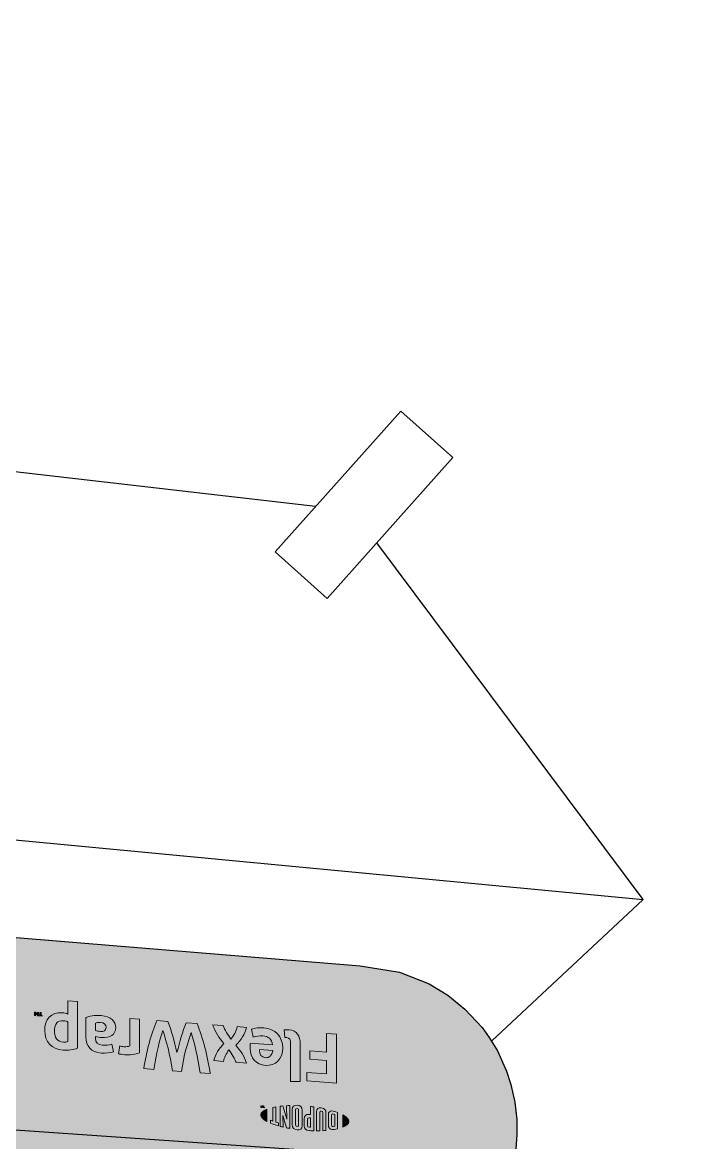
# Model space of a CAD drawing. Extents: x -1392 to 5791, y -3809 to 1722.
# Drawn here: x -427.2 to -395.4, y -1529.2 to -1475.2 of the extents above; entities that cross this region are included whole.
import ezdxf

# ---------------------------------------------------------------- set-up
doc = ezdxf.new("R2010")
doc.units = 0
doc.header["$MEASUREMENT"] = 0
for name, color, linetype, lineweight in [('.ATI-HATCH', 7, 'Continuous', 0), ('G-ANNO-TTLB', 7, 'Continuous', 0), ('TYVEK', 7, 'Continuous', 0)]:
    doc.layers.add(name, color=color, linetype=linetype, lineweight=lineweight)

# ---------------------------------------------------------------- blocks, each defined once
blk = doc.blocks.new('Block_515')
at = {"layer": 'TYVEK', "true_color": 0x003b71, "transparency": 33554687}
h = blk.add_hatch(color=156, dxfattribs=at)
h.dxf.hatch_style = 2
edge = h.paths.add_edge_path()
edge.add_spline(control_points=[(-425.215, -1523.354), (-425.512, -1523.332), (-425.65, -1523.503), (-425.65, -1523.851), (-425.65, -1524.154), (-425.522, -1524.366), (-425.215, -1524.39), (-425.13, -1524.396), (-425.07, -1524.384), (-424.999, -1524.362), (-424.999, -1524.362), (-424.999, -1523.418), (-424.999, -1523.418), (-425.063, -1523.386), (-425.117, -1523.362), (-425.215, -1523.354)], knot_values=[0, 0, 0, 0, 1, 1, 1, 2, 2, 2, 3, 3, 3, 4, 4, 4, 5, 5, 5, 5], degree=3, periodic=0)
edge = h.paths.add_edge_path()
edge.add_spline(control_points=[(-425.282, -1522.971), (-425.164, -1522.98), (-425.083, -1523), (-424.999, -1523.037), (-424.999, -1523.037), (-424.999, -1522.396), (-424.999, -1522.396), (-424.999, -1522.396), (-424.537, -1522.431), (-424.537, -1522.431), (-424.537, -1522.431), (-424.537, -1524.68), (-424.537, -1524.68), (-424.729, -1524.753), (-424.999, -1524.79), (-425.238, -1524.772), (-425.791, -1524.731), (-426.122, -1524.368), (-426.122, -1523.829), (-426.122, -1523.276), (-425.808, -1522.932), (-425.282, -1522.971)], knot_values=[0, 0, 0, 0, 1, 1, 1, 2, 2, 2, 3, 3, 3, 4, 4, 4, 5, 5, 5, 6, 6, 6, 7, 7, 7, 7], degree=3, periodic=0)
h = blk.add_hatch(color=156, dxfattribs=at)
h.dxf.hatch_style = 2
edge = h.paths.add_edge_path()
edge.add_spline(control_points=[(-426.454, -1523.121), (-426.471, -1523.079), (-426.487, -1523.048), (-426.508, -1523.016), (-426.528, -1523.045), (-426.542, -1523.074), (-426.558, -1523.114), (-426.558, -1523.114), (-426.607, -1523.11), (-426.607, -1523.11), (-426.607, -1523.11), (-426.607, -1522.936), (-426.607, -1522.936), (-426.607, -1522.936), (-426.565, -1522.939), (-426.565, -1522.939), (-426.565, -1522.939), (-426.565, -1523.019), (-426.565, -1523.019), (-426.565, -1523.019), (-426.567, -1523.046), (-426.567, -1523.046), (-426.553, -1523.021), (-426.537, -1522.995), (-426.523, -1522.974), (-426.523, -1522.974), (-426.491, -1522.976), (-426.491, -1522.976), (-426.476, -1523), (-426.46, -1523.029), (-426.446, -1523.057), (-426.446, -1523.057), (-426.448, -1523.028), (-426.448, -1523.028), (-426.448, -1523.028), (-426.448, -1522.948), (-426.448, -1522.948), (-426.448, -1522.948), (-426.406, -1522.951), (-426.406, -1522.951), (-426.406, -1522.951), (-426.406, -1523.125), (-426.406, -1523.125), (-426.406, -1523.125), (-426.454, -1523.121), (-426.454, -1523.121)], knot_values=[0, 0, 0, 0, 1, 1, 1, 2, 2, 2, 3, 3, 3, 4, 4, 4, 5, 5, 5, 6, 6, 6, 7, 7, 7, 8, 8, 8, 9, 9, 9, 10, 10, 10, 11, 11, 11, 12, 12, 12, 13, 13, 13, 14, 14, 14, 15, 15, 15, 15], degree=3, periodic=0)
edge = h.paths.add_edge_path()
edge.add_spline(control_points=[(-426.292, -1523.095), (-426.292, -1523.095), (-426.245, -1523.099), (-426.245, -1523.099), (-426.245, -1523.099), (-426.245, -1523.137), (-426.245, -1523.137), (-426.245, -1523.137), (-426.386, -1523.127), (-426.386, -1523.127), (-426.386, -1523.127), (-426.386, -1523.088), (-426.386, -1523.088), (-426.386, -1523.088), (-426.339, -1523.091), (-426.339, -1523.091), (-426.339, -1523.091), (-426.339, -1522.956), (-426.339, -1522.956), (-426.339, -1522.956), (-426.292, -1522.959), (-426.292, -1522.959), (-426.292, -1522.959), (-426.292, -1523.095), (-426.292, -1523.095)], knot_values=[0, 0, 0, 0, 1, 1, 1, 2, 2, 2, 3, 3, 3, 4, 4, 4, 5, 5, 5, 6, 6, 6, 7, 7, 7, 8, 8, 8, 8], degree=3, periodic=0)
h = blk.add_hatch(color=156, dxfattribs=at)
h.dxf.hatch_style = 2
edge = h.paths.add_edge_path()
edge.add_spline(control_points=[(-423.68, -1523.467), (-423.68, -1523.467), (-423.68, -1523.827), (-423.68, -1523.827), (-423.603, -1523.85), (-423.522, -1523.866), (-423.441, -1523.872), (-423.286, -1523.884), (-423.164, -1523.833), (-423.164, -1523.674), (-423.164, -1523.532), (-423.265, -1523.451), (-423.444, -1523.437), (-423.545, -1523.429), (-423.63, -1523.443), (-423.68, -1523.467)], knot_values=[0, 0, 0, 0, 1, 1, 1, 2, 2, 2, 3, 3, 3, 4, 4, 4, 5, 5, 5, 5], degree=3, periodic=0)
edge = h.paths.add_edge_path()
edge.add_spline(control_points=[(-423.397, -1523.107), (-422.935, -1523.142), (-422.702, -1523.385), (-422.702, -1523.689), (-422.702, -1524.023), (-422.975, -1524.198), (-423.38, -1524.17), (-423.474, -1524.163), (-423.596, -1524.141), (-423.68, -1524.121), (-423.68, -1524.121), (-423.68, -1524.202), (-423.68, -1524.202), (-423.68, -1524.407), (-423.562, -1524.514), (-423.336, -1524.531), (-423.188, -1524.542), (-423.029, -1524.531), (-422.891, -1524.484), (-422.891, -1524.484), (-422.807, -1524.854), (-422.807, -1524.854), (-422.952, -1524.904), (-423.184, -1524.927), (-423.39, -1524.912), (-423.886, -1524.874), (-424.132, -1524.593), (-424.132, -1524.137), (-424.132, -1524.137), (-424.132, -1523.2), (-424.132, -1523.2), (-423.994, -1523.139), (-423.734, -1523.081), (-423.397, -1523.107)], knot_values=[0, 0, 0, 0, 1, 1, 1, 2, 2, 2, 3, 3, 3, 4, 4, 4, 5, 5, 5, 6, 6, 6, 7, 7, 7, 8, 8, 8, 9, 9, 9, 10, 10, 10, 11, 11, 11, 11], degree=3, periodic=0)
h = blk.add_hatch(color=156, dxfattribs=at)
h.dxf.hatch_style = 2
edge = h.paths.add_edge_path()
edge.add_spline(control_points=[(-422.267, -1524.996), (-422.388, -1524.987), (-422.503, -1524.965), (-422.571, -1524.943), (-422.571, -1524.943), (-422.503, -1524.567), (-422.503, -1524.567), (-422.446, -1524.592), (-422.375, -1524.604), (-422.304, -1524.609), (-422.179, -1524.618), (-422.095, -1524.601), (-422.024, -1524.573), (-422.024, -1524.573), (-422.024, -1523.251), (-422.024, -1523.251), (-422.024, -1523.251), (-421.559, -1523.286), (-421.559, -1523.286), (-421.559, -1523.286), (-421.559, -1524.901), (-421.559, -1524.901), (-421.741, -1524.979), (-422.024, -1525.015), (-422.267, -1524.996)], knot_values=[0, 0, 0, 0, 1, 1, 1, 2, 2, 2, 3, 3, 3, 4, 4, 4, 5, 5, 5, 6, 6, 6, 7, 7, 7, 8, 8, 8, 8], degree=3, periodic=0)
h = blk.add_hatch(color=156, dxfattribs=at)
h.dxf.hatch_style = 2
edge = h.paths.add_edge_path()
edge.add_spline(control_points=[(-420.861, -1525.699), (-420.861, -1525.699), (-421.353, -1525.662), (-421.353, -1525.662), (-421.225, -1524.886), (-421.002, -1523.975), (-420.716, -1523.349), (-420.716, -1523.349), (-420.186, -1523.389), (-420.186, -1523.389), (-420.021, -1523.823), (-419.872, -1524.33), (-419.748, -1524.893), (-419.619, -1524.35), (-419.474, -1523.865), (-419.306, -1523.456), (-419.306, -1523.456), (-418.776, -1523.496), (-418.776, -1523.496), (-418.506, -1524.164), (-418.267, -1525.109), (-418.142, -1525.904), (-418.142, -1525.904), (-418.631, -1525.868), (-418.631, -1525.868), (-418.736, -1525.148), (-418.925, -1524.334), (-419.063, -1523.929), (-419.208, -1524.313), (-419.434, -1525.072), (-419.532, -1525.8), (-419.532, -1525.8), (-419.963, -1525.767), (-419.963, -1525.767), (-420.065, -1525.024), (-420.284, -1524.232), (-420.432, -1523.826), (-420.567, -1524.211), (-420.759, -1524.995), (-420.861, -1525.699)], knot_values=[0, 0, 0, 0, 1, 1, 1, 2, 2, 2, 3, 3, 3, 4, 4, 4, 5, 5, 5, 6, 6, 6, 7, 7, 7, 8, 8, 8, 9, 9, 9, 10, 10, 10, 11, 11, 11, 12, 12, 12, 13, 13, 13, 13], degree=3, periodic=0)
h = blk.add_hatch(color=156, dxfattribs=at)
h.dxf.hatch_style = 2
edge = h.paths.add_edge_path()
edge.add_spline(control_points=[(-416.911, -1524.54), (-416.685, -1524.807), (-416.506, -1525.053), (-416.402, -1525.398), (-416.402, -1525.398), (-416.904, -1525.36), (-416.904, -1525.36), (-416.948, -1525.205), (-417.097, -1524.965), (-417.245, -1524.761), (-417.37, -1524.937), (-417.478, -1525.128), (-417.501, -1525.315), (-417.501, -1525.315), (-417.974, -1525.28), (-417.974, -1525.28), (-417.886, -1524.936), (-417.737, -1524.701), (-417.485, -1524.46), (-417.727, -1524.168), (-417.893, -1523.92), (-418.031, -1523.552), (-418.031, -1523.552), (-417.528, -1523.59), (-417.528, -1523.59), (-417.458, -1523.784), (-417.289, -1524.05), (-417.147, -1524.246), (-417.019, -1524.07), (-416.898, -1523.877), (-416.85, -1523.641), (-416.85, -1523.641), (-416.399, -1523.675), (-416.399, -1523.675), (-416.483, -1524.02), (-416.641, -1524.277), (-416.911, -1524.54)], knot_values=[0, 0, 0, 0, 1, 1, 1, 2, 2, 2, 3, 3, 3, 4, 4, 4, 5, 5, 5, 6, 6, 6, 7, 7, 7, 8, 8, 8, 9, 9, 9, 10, 10, 10, 11, 11, 11, 12, 12, 12, 12], degree=3, periodic=0)
h = blk.add_hatch(color=156, dxfattribs=at)
h.dxf.hatch_style = 2
edge = h.paths.add_edge_path()
edge.add_spline(control_points=[(-415.137, -1524.796), (-415.137, -1524.796), (-415.778, -1524.747), (-415.778, -1524.747), (-415.778, -1524.747), (-415.778, -1524.788), (-415.778, -1524.788), (-415.778, -1524.977), (-415.677, -1525.122), (-415.491, -1525.136), (-415.296, -1525.151), (-415.168, -1525.023), (-415.137, -1524.796)], knot_values=[0, 0, 0, 0, 1, 1, 1, 2, 2, 2, 3, 3, 3, 4, 4, 4, 4], degree=3, periodic=0)
edge = h.paths.add_edge_path()
edge.add_spline(control_points=[(-416.159, -1523.767), (-416.011, -1523.711), (-415.791, -1523.68), (-415.569, -1523.697), (-415.026, -1523.738), (-414.655, -1524.11), (-414.655, -1524.67), (-414.655, -1525.206), (-414.996, -1525.545), (-415.491, -1525.507), (-415.933, -1525.474), (-416.223, -1525.139), (-416.223, -1524.687), (-416.223, -1524.585), (-416.216, -1524.498), (-416.21, -1524.431), (-416.21, -1524.431), (-415.144, -1524.512), (-415.144, -1524.512), (-415.188, -1524.239), (-415.346, -1524.105), (-415.616, -1524.085), (-415.781, -1524.072), (-415.94, -1524.098), (-416.085, -1524.147), (-416.085, -1524.147), (-416.159, -1523.767), (-416.159, -1523.767)], knot_values=[0, 0, 0, 0, 1, 1, 1, 2, 2, 2, 3, 3, 3, 4, 4, 4, 5, 5, 5, 6, 6, 6, 7, 7, 7, 8, 8, 8, 9, 9, 9, 9], degree=3, periodic=0)
h = blk.add_hatch(color=156, dxfattribs=at)
h.dxf.hatch_style = 2
edge = h.paths.add_edge_path()
edge.add_spline(control_points=[(-414.274, -1524.459), (-414.274, -1524.277), (-414.321, -1524.176), (-414.456, -1524.166), (-414.49, -1524.163), (-414.523, -1524.164), (-414.554, -1524.168), (-414.554, -1524.168), (-414.587, -1523.798), (-414.587, -1523.798), (-414.523, -1523.79), (-414.419, -1523.784), (-414.351, -1523.789), (-413.964, -1523.818), (-413.808, -1524.083), (-413.808, -1524.488), (-413.808, -1524.488), (-413.808, -1526.289), (-413.808, -1526.289), (-413.808, -1526.289), (-414.274, -1526.281), (-414.274, -1526.281), (-414.274, -1526.281), (-414.274, -1524.459), (-414.274, -1524.459)], knot_values=[0, 0, 0, 0, 1, 1, 1, 2, 2, 2, 3, 3, 3, 4, 4, 4, 5, 5, 5, 6, 6, 6, 7, 7, 7, 8, 8, 8, 8], degree=3, periodic=0)
h = blk.add_hatch(color=156, dxfattribs=at)
h.dxf.hatch_style = 2
edge = h.paths.add_edge_path()
edge.add_spline(control_points=[(-412.055, -1524.003), (-412.055, -1524.003), (-412.055, -1526.364), (-412.055, -1526.364), (-412.055, -1526.364), (-413.491, -1526.255), (-413.491, -1526.255), (-413.491, -1526.255), (-413.491, -1525.844), (-413.491, -1525.844), (-413.491, -1525.844), (-412.537, -1525.916), (-412.537, -1525.916), (-412.537, -1525.916), (-412.537, -1525.275), (-412.537, -1525.275), (-412.537, -1525.275), (-413.34, -1525.214), (-413.34, -1525.214), (-413.34, -1525.214), (-413.34, -1524.803), (-413.34, -1524.803), (-413.34, -1524.803), (-412.537, -1524.863), (-412.537, -1524.863), (-412.537, -1524.863), (-412.537, -1523.966), (-412.537, -1523.966), (-412.537, -1523.966), (-412.055, -1524.003), (-412.055, -1524.003)], knot_values=[0, 0, 0, 0, 1, 1, 1, 2, 2, 2, 3, 3, 3, 4, 4, 4, 5, 5, 5, 6, 6, 6, 7, 7, 7, 8, 8, 8, 9, 9, 9, 10, 10, 10, 10], degree=3, periodic=0)
at = {"layer": 'TYVEK'}
for points, knots in [([(-425.282, -1522.971), (-425.164, -1522.98), (-425.083, -1523), (-424.999, -1523.037), (-424.999, -1523.037), (-424.999, -1522.396), (-424.999, -1522.396), (-424.999, -1522.396), (-424.537, -1522.431), (-424.537, -1522.431), (-424.537, -1522.431), (-424.537, -1524.68), (-424.537, -1524.68), (-424.729, -1524.753), (-424.999, -1524.79), (-425.238, -1524.772), (-425.791, -1524.731), (-426.122, -1524.368), (-426.122, -1523.829), (-426.122, -1523.276), (-425.808, -1522.932), (-425.282, -1522.971)], [0, 0, 0, 0, 1, 1, 1, 2, 2, 2, 3, 3, 3, 4, 4, 4, 5, 5, 5, 6, 6, 6, 7, 7, 7, 7]), ([(-426.454, -1523.121), (-426.471, -1523.079), (-426.487, -1523.048), (-426.508, -1523.016), (-426.528, -1523.045), (-426.542, -1523.074), (-426.558, -1523.114), (-426.558, -1523.114), (-426.607, -1523.11), (-426.607, -1523.11), (-426.607, -1523.11), (-426.607, -1522.936), (-426.607, -1522.936), (-426.607, -1522.936), (-426.565, -1522.939), (-426.565, -1522.939), (-426.565, -1522.939), (-426.565, -1523.019), (-426.565, -1523.019), (-426.565, -1523.019), (-426.567, -1523.046), (-426.567, -1523.046), (-426.553, -1523.021), (-426.537, -1522.995), (-426.523, -1522.974), (-426.523, -1522.974), (-426.491, -1522.976), (-426.491, -1522.976), (-426.476, -1523), (-426.46, -1523.029), (-426.446, -1523.057), (-426.446, -1523.057), (-426.448, -1523.028), (-426.448, -1523.028), (-426.448, -1523.028), (-426.448, -1522.948), (-426.448, -1522.948), (-426.448, -1522.948), (-426.406, -1522.951), (-426.406, -1522.951), (-426.406, -1522.951), (-426.406, -1523.125), (-426.406, -1523.125), (-426.406, -1523.125), (-426.454, -1523.121), (-426.454, -1523.121)], [0, 0, 0, 0, 1, 1, 1, 2, 2, 2, 3, 3, 3, 4, 4, 4, 5, 5, 5, 6, 6, 6, 7, 7, 7, 8, 8, 8, 9, 9, 9, 10, 10, 10, 11, 11, 11, 12, 12, 12, 13, 13, 13, 14, 14, 14, 15, 15, 15, 15]), ([(-426.292, -1523.095), (-426.292, -1523.095), (-426.245, -1523.099), (-426.245, -1523.099), (-426.245, -1523.099), (-426.245, -1523.137), (-426.245, -1523.137), (-426.245, -1523.137), (-426.386, -1523.127), (-426.386, -1523.127), (-426.386, -1523.127), (-426.386, -1523.088), (-426.386, -1523.088), (-426.386, -1523.088), (-426.339, -1523.091), (-426.339, -1523.091), (-426.339, -1523.091), (-426.339, -1522.956), (-426.339, -1522.956), (-426.339, -1522.956), (-426.292, -1522.959), (-426.292, -1522.959), (-426.292, -1522.959), (-426.292, -1523.095), (-426.292, -1523.095)], [0, 0, 0, 0, 1, 1, 1, 2, 2, 2, 3, 3, 3, 4, 4, 4, 5, 5, 5, 6, 6, 6, 7, 7, 7, 8, 8, 8, 8]), ([(-423.397, -1523.107), (-422.935, -1523.142), (-422.702, -1523.385), (-422.702, -1523.689), (-422.702, -1524.023), (-422.975, -1524.198), (-423.38, -1524.17), (-423.474, -1524.163), (-423.596, -1524.141), (-423.68, -1524.121), (-423.68, -1524.121), (-423.68, -1524.202), (-423.68, -1524.202), (-423.68, -1524.407), (-423.562, -1524.514), (-423.336, -1524.531), (-423.188, -1524.542), (-423.029, -1524.531), (-422.891, -1524.484), (-422.891, -1524.484), (-422.807, -1524.854), (-422.807, -1524.854), (-422.952, -1524.904), (-423.184, -1524.927), (-423.39, -1524.912), (-423.886, -1524.874), (-424.132, -1524.593), (-424.132, -1524.137), (-424.132, -1524.137), (-424.132, -1523.2), (-424.132, -1523.2), (-423.994, -1523.139), (-423.734, -1523.081), (-423.397, -1523.107)], [0, 0, 0, 0, 1, 1, 1, 2, 2, 2, 3, 3, 3, 4, 4, 4, 5, 5, 5, 6, 6, 6, 7, 7, 7, 8, 8, 8, 9, 9, 9, 10, 10, 10, 11, 11, 11, 11]), ([(-425.215, -1523.354), (-425.512, -1523.332), (-425.65, -1523.503), (-425.65, -1523.851), (-425.65, -1524.154), (-425.522, -1524.366), (-425.215, -1524.39), (-425.13, -1524.396), (-425.07, -1524.384), (-424.999, -1524.362), (-424.999, -1524.362), (-424.999, -1523.418), (-424.999, -1523.418), (-425.063, -1523.386), (-425.117, -1523.362), (-425.215, -1523.354)], [0, 0, 0, 0, 1, 1, 1, 2, 2, 2, 3, 3, 3, 4, 4, 4, 5, 5, 5, 5]), ([(-423.68, -1523.467), (-423.68, -1523.467), (-423.68, -1523.827), (-423.68, -1523.827), (-423.603, -1523.85), (-423.522, -1523.866), (-423.441, -1523.872), (-423.286, -1523.884), (-423.164, -1523.833), (-423.164, -1523.674), (-423.164, -1523.532), (-423.265, -1523.451), (-423.444, -1523.437), (-423.545, -1523.429), (-423.63, -1523.443), (-423.68, -1523.467)], [0, 0, 0, 0, 1, 1, 1, 2, 2, 2, 3, 3, 3, 4, 4, 4, 5, 5, 5, 5]), ([(-422.267, -1524.996), (-422.388, -1524.987), (-422.503, -1524.965), (-422.571, -1524.943), (-422.571, -1524.943), (-422.503, -1524.567), (-422.503, -1524.567), (-422.446, -1524.592), (-422.375, -1524.604), (-422.304, -1524.609), (-422.179, -1524.618), (-422.095, -1524.601), (-422.024, -1524.573), (-422.024, -1524.573), (-422.024, -1523.251), (-422.024, -1523.251), (-422.024, -1523.251), (-421.559, -1523.286), (-421.559, -1523.286), (-421.559, -1523.286), (-421.559, -1524.901), (-421.559, -1524.901), (-421.741, -1524.979), (-422.024, -1525.015), (-422.267, -1524.996)], [0, 0, 0, 0, 1, 1, 1, 2, 2, 2, 3, 3, 3, 4, 4, 4, 5, 5, 5, 6, 6, 6, 7, 7, 7, 8, 8, 8, 8]), ([(-420.861, -1525.699), (-420.861, -1525.699), (-421.353, -1525.662), (-421.353, -1525.662), (-421.225, -1524.886), (-421.002, -1523.975), (-420.716, -1523.349), (-420.716, -1523.349), (-420.186, -1523.389), (-420.186, -1523.389), (-420.021, -1523.823), (-419.872, -1524.33), (-419.748, -1524.893), (-419.619, -1524.35), (-419.474, -1523.865), (-419.306, -1523.456), (-419.306, -1523.456), (-418.776, -1523.496), (-418.776, -1523.496), (-418.506, -1524.164), (-418.267, -1525.109), (-418.142, -1525.904), (-418.142, -1525.904), (-418.631, -1525.868), (-418.631, -1525.868), (-418.736, -1525.148), (-418.925, -1524.334), (-419.063, -1523.929), (-419.208, -1524.313), (-419.434, -1525.072), (-419.532, -1525.8), (-419.532, -1525.8), (-419.963, -1525.767), (-419.963, -1525.767), (-420.065, -1525.024), (-420.284, -1524.232), (-420.432, -1523.826), (-420.567, -1524.211), (-420.759, -1524.995), (-420.861, -1525.699)], [0, 0, 0, 0, 1, 1, 1, 2, 2, 2, 3, 3, 3, 4, 4, 4, 5, 5, 5, 6, 6, 6, 7, 7, 7, 8, 8, 8, 9, 9, 9, 10, 10, 10, 11, 11, 11, 12, 12, 12, 13, 13, 13, 13]), ([(-416.911, -1524.54), (-416.685, -1524.807), (-416.506, -1525.053), (-416.402, -1525.398), (-416.402, -1525.398), (-416.904, -1525.36), (-416.904, -1525.36), (-416.948, -1525.205), (-417.097, -1524.965), (-417.245, -1524.761), (-417.37, -1524.937), (-417.478, -1525.128), (-417.501, -1525.315), (-417.501, -1525.315), (-417.974, -1525.28), (-417.974, -1525.28), (-417.886, -1524.936), (-417.737, -1524.701), (-417.485, -1524.46), (-417.727, -1524.168), (-417.893, -1523.92), (-418.031, -1523.552), (-418.031, -1523.552), (-417.528, -1523.59), (-417.528, -1523.59), (-417.458, -1523.784), (-417.289, -1524.05), (-417.147, -1524.246), (-417.019, -1524.07), (-416.898, -1523.877), (-416.85, -1523.641), (-416.85, -1523.641), (-416.399, -1523.675), (-416.399, -1523.675), (-416.483, -1524.02), (-416.641, -1524.277), (-416.911, -1524.54)], [0, 0, 0, 0, 1, 1, 1, 2, 2, 2, 3, 3, 3, 4, 4, 4, 5, 5, 5, 6, 6, 6, 7, 7, 7, 8, 8, 8, 9, 9, 9, 10, 10, 10, 11, 11, 11, 12, 12, 12, 12]), ([(-416.159, -1523.767), (-416.011, -1523.711), (-415.791, -1523.68), (-415.569, -1523.697), (-415.026, -1523.738), (-414.655, -1524.11), (-414.655, -1524.67), (-414.655, -1525.206), (-414.996, -1525.545), (-415.491, -1525.507), (-415.933, -1525.474), (-416.223, -1525.139), (-416.223, -1524.687), (-416.223, -1524.585), (-416.216, -1524.498), (-416.21, -1524.431), (-416.21, -1524.431), (-415.144, -1524.512), (-415.144, -1524.512), (-415.188, -1524.239), (-415.346, -1524.105), (-415.616, -1524.085), (-415.781, -1524.072), (-415.94, -1524.098), (-416.085, -1524.147), (-416.085, -1524.147), (-416.159, -1523.767), (-416.159, -1523.767)], [0, 0, 0, 0, 1, 1, 1, 2, 2, 2, 3, 3, 3, 4, 4, 4, 5, 5, 5, 6, 6, 6, 7, 7, 7, 8, 8, 8, 9, 9, 9, 9]), ([(-414.274, -1524.459), (-414.274, -1524.277), (-414.321, -1524.176), (-414.456, -1524.166), (-414.49, -1524.163), (-414.523, -1524.164), (-414.554, -1524.168), (-414.554, -1524.168), (-414.587, -1523.798), (-414.587, -1523.798), (-414.523, -1523.79), (-414.419, -1523.784), (-414.351, -1523.789), (-413.964, -1523.818), (-413.808, -1524.083), (-413.808, -1524.488), (-413.808, -1524.488), (-413.808, -1526.289), (-413.808, -1526.289), (-413.808, -1526.289), (-414.274, -1526.281), (-414.274, -1526.281), (-414.274, -1526.281), (-414.274, -1524.459), (-414.274, -1524.459)], [0, 0, 0, 0, 1, 1, 1, 2, 2, 2, 3, 3, 3, 4, 4, 4, 5, 5, 5, 6, 6, 6, 7, 7, 7, 8, 8, 8, 8]), ([(-412.055, -1524.003), (-412.055, -1524.003), (-412.055, -1526.364), (-412.055, -1526.364), (-412.055, -1526.364), (-413.491, -1526.255), (-413.491, -1526.255), (-413.491, -1526.255), (-413.491, -1525.844), (-413.491, -1525.844), (-413.491, -1525.844), (-412.537, -1525.916), (-412.537, -1525.916), (-412.537, -1525.916), (-412.537, -1525.275), (-412.537, -1525.275), (-412.537, -1525.275), (-413.34, -1525.214), (-413.34, -1525.214), (-413.34, -1525.214), (-413.34, -1524.803), (-413.34, -1524.803), (-413.34, -1524.803), (-412.537, -1524.863), (-412.537, -1524.863), (-412.537, -1524.863), (-412.537, -1523.966), (-412.537, -1523.966), (-412.537, -1523.966), (-412.055, -1524.003), (-412.055, -1524.003)], [0, 0, 0, 0, 1, 1, 1, 2, 2, 2, 3, 3, 3, 4, 4, 4, 5, 5, 5, 6, 6, 6, 7, 7, 7, 8, 8, 8, 9, 9, 9, 10, 10, 10, 10]), ([(-415.137, -1524.796), (-415.137, -1524.796), (-415.778, -1524.747), (-415.778, -1524.747), (-415.778, -1524.747), (-415.778, -1524.788), (-415.778, -1524.788), (-415.778, -1524.977), (-415.677, -1525.122), (-415.491, -1525.136), (-415.296, -1525.151), (-415.168, -1525.023), (-415.137, -1524.796)], [0, 0, 0, 0, 1, 1, 1, 2, 2, 2, 3, 3, 3, 4, 4, 4, 4])]:
    blk.add_open_spline(points, degree=3, knots=knots, dxfattribs=at)
blk = doc.blocks.new('Block_516')
at = {"layer": 'TYVEK', "true_color": 0x003b71, "transparency": 33554687}
h = blk.add_hatch(color=156, dxfattribs=at)
h.dxf.hatch_style = 2
edge = h.paths.add_edge_path()
edge.add_spline(control_points=[(-415.621, -1527.542), (-415.621, -1527.542), (-415.639, -1527.541), (-415.639, -1527.541), (-415.639, -1527.541), (-415.665, -1527.498), (-415.665, -1527.498), (-415.665, -1527.498), (-415.691, -1527.537), (-415.691, -1527.537), (-415.691, -1527.537), (-415.707, -1527.536), (-415.707, -1527.536), (-415.707, -1527.536), (-415.707, -1527.45), (-415.707, -1527.45), (-415.707, -1527.45), (-415.692, -1527.451), (-415.692, -1527.451), (-415.692, -1527.451), (-415.692, -1527.512), (-415.692, -1527.512), (-415.692, -1527.512), (-415.665, -1527.473), (-415.665, -1527.473), (-415.665, -1527.473), (-415.664, -1527.473), (-415.664, -1527.473), (-415.664, -1527.473), (-415.637, -1527.516), (-415.637, -1527.516), (-415.637, -1527.516), (-415.637, -1527.455), (-415.637, -1527.455), (-415.637, -1527.455), (-415.621, -1527.457), (-415.621, -1527.457), (-415.621, -1527.457), (-415.621, -1527.542), (-415.621, -1527.542)], knot_values=[0, 0, 0, 0, 1, 1, 1, 2, 2, 2, 3, 3, 3, 4, 4, 4, 5, 5, 5, 6, 6, 6, 7, 7, 7, 8, 8, 8, 9, 9, 9, 10, 10, 10, 11, 11, 11, 12, 12, 12, 13, 13, 13, 13], degree=3, periodic=0)
edge = h.paths.add_edge_path()
edge.add_spline(control_points=[(-415.56, -1527.532), (-415.56, -1527.532), (-415.534, -1527.534), (-415.534, -1527.534), (-415.534, -1527.534), (-415.534, -1527.549), (-415.534, -1527.549), (-415.534, -1527.549), (-415.603, -1527.543), (-415.603, -1527.543), (-415.603, -1527.543), (-415.603, -1527.528), (-415.603, -1527.528), (-415.603, -1527.528), (-415.577, -1527.53), (-415.577, -1527.53), (-415.577, -1527.53), (-415.577, -1527.46), (-415.577, -1527.46), (-415.577, -1527.46), (-415.56, -1527.461), (-415.56, -1527.461), (-415.56, -1527.461), (-415.56, -1527.532), (-415.56, -1527.532)], knot_values=[0, 0, 0, 0, 1, 1, 1, 2, 2, 2, 3, 3, 3, 4, 4, 4, 5, 5, 5, 6, 6, 6, 7, 7, 7, 8, 8, 8, 8], degree=3, periodic=0)
h = blk.add_hatch(color=156, dxfattribs=at)
h.dxf.hatch_style = 2
edge = h.paths.add_edge_path()
edge.add_spline(control_points=[(-414.864, -1528.27), (-414.904, -1528.26), (-414.943, -1528.249), (-414.982, -1528.237), (-414.982, -1528.237), (-414.982, -1527.503), (-414.982, -1527.503), (-415.017, -1527.509), (-415.083, -1527.521), (-415.126, -1527.531), (-415.126, -1527.531), (-415.126, -1528.192), (-415.126, -1528.192), (-415.168, -1528.178), (-415.208, -1528.164), (-415.244, -1528.151), (-415.244, -1528.151), (-415.244, -1528.292), (-415.244, -1528.292), (-415.13, -1528.341), (-415.007, -1528.383), (-414.864, -1528.423), (-414.864, -1528.423), (-414.864, -1528.27), (-414.864, -1528.27)], knot_values=[0, 0, 0, 0, 1, 1, 1, 2, 2, 2, 3, 3, 3, 4, 4, 4, 5, 5, 5, 6, 6, 6, 7, 7, 7, 8, 8, 8, 8], degree=3, periodic=0)
h = blk.add_hatch(color=156, dxfattribs=at)
h.dxf.hatch_style = 2
edge = h.paths.add_edge_path()
edge.add_spline(control_points=[(-414.646, -1527.921), (-414.646, -1527.921), (-414.466, -1528.519), (-414.466, -1528.519), (-414.418, -1528.529), (-414.359, -1528.54), (-414.313, -1528.548), (-414.313, -1528.548), (-414.313, -1527.444), (-414.313, -1527.444), (-414.345, -1527.444), (-414.427, -1527.447), (-414.469, -1527.45), (-414.469, -1527.45), (-414.456, -1528.101), (-414.456, -1528.101), (-414.456, -1528.101), (-414.646, -1527.462), (-414.646, -1527.462), (-414.686, -1527.465), (-414.745, -1527.471), (-414.784, -1527.475), (-414.784, -1527.475), (-414.784, -1528.446), (-414.784, -1528.446), (-414.743, -1528.457), (-414.67, -1528.475), (-414.635, -1528.483), (-414.635, -1528.483), (-414.646, -1527.921), (-414.646, -1527.921)], knot_values=[0, 0, 0, 0, 1, 1, 1, 2, 2, 2, 3, 3, 3, 4, 4, 4, 5, 5, 5, 6, 6, 6, 7, 7, 7, 8, 8, 8, 9, 9, 9, 10, 10, 10, 10], degree=3, periodic=0)
h = blk.add_hatch(color=156, dxfattribs=at)
h.dxf.hatch_style = 2
edge = h.paths.add_edge_path()
edge.add_spline(control_points=[(-414.034, -1527.658), (-414.034, -1527.613), (-414.019, -1527.59), (-413.961, -1527.593), (-413.902, -1527.596), (-413.886, -1527.622), (-413.886, -1527.669), (-413.886, -1527.669), (-413.886, -1528.387), (-413.886, -1528.387), (-413.886, -1528.434), (-413.902, -1528.459), (-413.961, -1528.452), (-414.019, -1528.446), (-414.034, -1528.421), (-414.034, -1528.375), (-414.034, -1528.375), (-414.034, -1527.658), (-414.034, -1527.658)], knot_values=[0, 0, 0, 0, 1, 1, 1, 2, 2, 2, 3, 3, 3, 4, 4, 4, 5, 5, 5, 6, 6, 6, 6], degree=3, periodic=0)
edge = h.paths.add_edge_path()
edge.add_spline(control_points=[(-413.961, -1528.613), (-413.812, -1528.632), (-413.722, -1528.572), (-413.722, -1528.421), (-413.722, -1528.421), (-413.722, -1527.668), (-413.722, -1527.668), (-413.722, -1527.508), (-413.803, -1527.436), (-413.961, -1527.431), (-414.116, -1527.426), (-414.197, -1527.479), (-414.197, -1527.649), (-414.197, -1527.649), (-414.197, -1528.368), (-414.197, -1528.368), (-414.197, -1528.53), (-414.124, -1528.593), (-413.961, -1528.613)], knot_values=[0, 0, 0, 0, 1, 1, 1, 2, 2, 2, 3, 3, 3, 4, 4, 4, 5, 5, 5, 6, 6, 6, 6], degree=3, periodic=0)
h = blk.add_hatch(color=156, dxfattribs=at)
h.dxf.hatch_style = 2
edge = h.paths.add_edge_path()
edge.add_spline(control_points=[(-413.456, -1528.103), (-413.456, -1528.054), (-413.439, -1528.03), (-413.373, -1528.035), (-413.373, -1528.035), (-413.317, -1528.039), (-413.317, -1528.039), (-413.317, -1528.039), (-413.317, -1528.493), (-413.317, -1528.493), (-413.342, -1528.493), (-413.355, -1528.492), (-413.37, -1528.491), (-413.441, -1528.485), (-413.456, -1528.457), (-413.456, -1528.407), (-413.456, -1528.407), (-413.456, -1528.103), (-413.456, -1528.103)], knot_values=[0, 0, 0, 0, 1, 1, 1, 2, 2, 2, 3, 3, 3, 4, 4, 4, 5, 5, 5, 6, 6, 6, 6], degree=3, periodic=0)
edge = h.paths.add_edge_path()
edge.add_spline(control_points=[(-413.38, -1528.651), (-413.352, -1528.653), (-413.249, -1528.657), (-413.155, -1528.659), (-413.155, -1528.659), (-413.155, -1527.508), (-413.155, -1527.508), (-413.187, -1527.504), (-413.271, -1527.493), (-413.317, -1527.488), (-413.317, -1527.488), (-413.317, -1527.879), (-413.317, -1527.879), (-413.317, -1527.879), (-413.38, -1527.875), (-413.38, -1527.875), (-413.549, -1527.862), (-413.62, -1527.933), (-413.62, -1528.079), (-413.62, -1528.079), (-413.62, -1528.418), (-413.62, -1528.418), (-413.62, -1528.561), (-413.54, -1528.639), (-413.38, -1528.651)], knot_values=[0, 0, 0, 0, 1, 1, 1, 2, 2, 2, 3, 3, 3, 4, 4, 4, 5, 5, 5, 6, 6, 6, 7, 7, 7, 8, 8, 8, 8], degree=3, periodic=0)
h = blk.add_hatch(color=156, dxfattribs=at)
h.dxf.hatch_style = 2
edge = h.paths.add_edge_path()
edge.add_spline(control_points=[(-412.867, -1527.772), (-412.867, -1527.727), (-412.851, -1527.699), (-412.795, -1527.71), (-412.739, -1527.721), (-412.724, -1527.746), (-412.724, -1527.8), (-412.724, -1527.8), (-412.724, -1528.655), (-412.724, -1528.655), (-412.687, -1528.654), (-412.604, -1528.648), (-412.569, -1528.646), (-412.569, -1528.646), (-412.569, -1527.781), (-412.569, -1527.781), (-412.569, -1527.643), (-412.636, -1527.585), (-412.795, -1527.554), (-412.94, -1527.527), (-413.029, -1527.593), (-413.029, -1527.747), (-413.029, -1527.747), (-413.029, -1528.66), (-413.029, -1528.66), (-412.998, -1528.661), (-412.899, -1528.66), (-412.867, -1528.659), (-412.867, -1528.659), (-412.867, -1527.772), (-412.867, -1527.772)], knot_values=[0, 0, 0, 0, 1, 1, 1, 2, 2, 2, 3, 3, 3, 4, 4, 4, 5, 5, 5, 6, 6, 6, 7, 7, 7, 8, 8, 8, 9, 9, 9, 10, 10, 10, 10], degree=3, periodic=0)
h = blk.add_hatch(color=156, dxfattribs=at)
h.dxf.hatch_style = 2
edge = h.paths.add_edge_path()
edge.add_spline(control_points=[(-415.707, -1527.892), (-415.707, -1527.784), (-415.602, -1527.69), (-415.418, -1527.617), (-415.418, -1527.617), (-415.418, -1528.21), (-415.418, -1528.21), (-415.602, -1528.109), (-415.707, -1528), (-415.707, -1527.892)], knot_values=[0, 0, 0, 0, 1, 1, 1, 2, 2, 2, 3, 3, 3, 3], degree=3, periodic=0)
h = blk.add_hatch(color=156, dxfattribs=at)
h.dxf.hatch_style = 2
edge = h.paths.add_edge_path()
edge.add_spline(control_points=[(-412.308, -1527.907), (-412.308, -1527.861), (-412.281, -1527.848), (-412.248, -1527.85), (-412.223, -1527.852), (-412.183, -1527.865), (-412.151, -1527.876), (-412.151, -1527.876), (-412.151, -1528.442), (-412.151, -1528.442), (-412.183, -1528.448), (-412.223, -1528.455), (-412.248, -1528.453), (-412.281, -1528.45), (-412.308, -1528.433), (-412.308, -1528.388), (-412.308, -1528.388), (-412.308, -1527.907), (-412.308, -1527.907)], knot_values=[0, 0, 0, 0, 1, 1, 1, 2, 2, 2, 3, 3, 3, 4, 4, 4, 5, 5, 5, 6, 6, 6, 6], degree=3, periodic=0)
edge = h.paths.add_edge_path()
edge.add_spline(control_points=[(-412.27, -1528.599), (-412.218, -1528.603), (-412.144, -1528.594), (-412.01, -1528.562), (-412.01, -1528.562), (-412.01, -1527.777), (-412.01, -1527.777), (-412.128, -1527.732), (-412.218, -1527.705), (-412.27, -1527.701), (-412.388, -1527.692), (-412.455, -1527.759), (-412.455, -1527.875), (-412.455, -1527.875), (-412.455, -1528.397), (-412.455, -1528.397), (-412.455, -1528.513), (-412.388, -1528.59), (-412.27, -1528.599)], knot_values=[0, 0, 0, 0, 1, 1, 1, 2, 2, 2, 3, 3, 3, 4, 4, 4, 5, 5, 5, 6, 6, 6, 6], degree=3, periodic=0)
h = blk.add_hatch(color=156, dxfattribs=at)
h.dxf.hatch_style = 2
edge = h.paths.add_edge_path()
edge.add_spline(control_points=[(-411.466, -1528.212), (-411.466, -1528.104), (-411.572, -1527.994), (-411.756, -1527.893), (-411.756, -1527.893), (-411.756, -1528.486), (-411.756, -1528.486), (-411.572, -1528.413), (-411.466, -1528.32), (-411.466, -1528.212)], knot_values=[0, 0, 0, 0, 1, 1, 1, 2, 2, 2, 3, 3, 3, 3], degree=3, periodic=0)
at = {"layer": 'TYVEK'}
for points, knots in [([(-415.621, -1527.542), (-415.621, -1527.542), (-415.639, -1527.541), (-415.639, -1527.541), (-415.639, -1527.541), (-415.665, -1527.498), (-415.665, -1527.498), (-415.665, -1527.498), (-415.691, -1527.537), (-415.691, -1527.537), (-415.691, -1527.537), (-415.707, -1527.536), (-415.707, -1527.536), (-415.707, -1527.536), (-415.707, -1527.45), (-415.707, -1527.45), (-415.707, -1527.45), (-415.692, -1527.451), (-415.692, -1527.451), (-415.692, -1527.451), (-415.692, -1527.512), (-415.692, -1527.512), (-415.692, -1527.512), (-415.665, -1527.473), (-415.665, -1527.473), (-415.665, -1527.473), (-415.664, -1527.473), (-415.664, -1527.473), (-415.664, -1527.473), (-415.637, -1527.516), (-415.637, -1527.516), (-415.637, -1527.516), (-415.637, -1527.455), (-415.637, -1527.455), (-415.637, -1527.455), (-415.621, -1527.457), (-415.621, -1527.457), (-415.621, -1527.457), (-415.621, -1527.542), (-415.621, -1527.542)], [0, 0, 0, 0, 1, 1, 1, 2, 2, 2, 3, 3, 3, 4, 4, 4, 5, 5, 5, 6, 6, 6, 7, 7, 7, 8, 8, 8, 9, 9, 9, 10, 10, 10, 11, 11, 11, 12, 12, 12, 13, 13, 13, 13]), ([(-415.56, -1527.532), (-415.56, -1527.532), (-415.534, -1527.534), (-415.534, -1527.534), (-415.534, -1527.534), (-415.534, -1527.549), (-415.534, -1527.549), (-415.534, -1527.549), (-415.603, -1527.543), (-415.603, -1527.543), (-415.603, -1527.543), (-415.603, -1527.528), (-415.603, -1527.528), (-415.603, -1527.528), (-415.577, -1527.53), (-415.577, -1527.53), (-415.577, -1527.53), (-415.577, -1527.46), (-415.577, -1527.46), (-415.577, -1527.46), (-415.56, -1527.461), (-415.56, -1527.461), (-415.56, -1527.461), (-415.56, -1527.532), (-415.56, -1527.532)], [0, 0, 0, 0, 1, 1, 1, 2, 2, 2, 3, 3, 3, 4, 4, 4, 5, 5, 5, 6, 6, 6, 7, 7, 7, 8, 8, 8, 8]), ([(-414.864, -1528.27), (-414.904, -1528.26), (-414.943, -1528.249), (-414.982, -1528.237), (-414.982, -1528.237), (-414.982, -1527.503), (-414.982, -1527.503), (-415.017, -1527.509), (-415.083, -1527.521), (-415.126, -1527.531), (-415.126, -1527.531), (-415.126, -1528.192), (-415.126, -1528.192), (-415.168, -1528.178), (-415.208, -1528.164), (-415.244, -1528.151), (-415.244, -1528.151), (-415.244, -1528.292), (-415.244, -1528.292), (-415.13, -1528.341), (-415.007, -1528.383), (-414.864, -1528.423), (-414.864, -1528.423), (-414.864, -1528.27), (-414.864, -1528.27)], [0, 0, 0, 0, 1, 1, 1, 2, 2, 2, 3, 3, 3, 4, 4, 4, 5, 5, 5, 6, 6, 6, 7, 7, 7, 8, 8, 8, 8]), ([(-414.646, -1527.921), (-414.646, -1527.921), (-414.466, -1528.519), (-414.466, -1528.519), (-414.418, -1528.529), (-414.359, -1528.54), (-414.313, -1528.548), (-414.313, -1528.548), (-414.313, -1527.444), (-414.313, -1527.444), (-414.345, -1527.444), (-414.427, -1527.447), (-414.469, -1527.45), (-414.469, -1527.45), (-414.456, -1528.101), (-414.456, -1528.101), (-414.456, -1528.101), (-414.646, -1527.462), (-414.646, -1527.462), (-414.686, -1527.465), (-414.745, -1527.471), (-414.784, -1527.475), (-414.784, -1527.475), (-414.784, -1528.446), (-414.784, -1528.446), (-414.743, -1528.457), (-414.67, -1528.475), (-414.635, -1528.483), (-414.635, -1528.483), (-414.646, -1527.921), (-414.646, -1527.921)], [0, 0, 0, 0, 1, 1, 1, 2, 2, 2, 3, 3, 3, 4, 4, 4, 5, 5, 5, 6, 6, 6, 7, 7, 7, 8, 8, 8, 9, 9, 9, 10, 10, 10, 10]), ([(-413.961, -1528.613), (-413.812, -1528.632), (-413.722, -1528.572), (-413.722, -1528.421), (-413.722, -1528.421), (-413.722, -1527.668), (-413.722, -1527.668), (-413.722, -1527.508), (-413.803, -1527.436), (-413.961, -1527.431), (-414.116, -1527.426), (-414.197, -1527.479), (-414.197, -1527.649), (-414.197, -1527.649), (-414.197, -1528.368), (-414.197, -1528.368), (-414.197, -1528.53), (-414.124, -1528.593), (-413.961, -1528.613)], [0, 0, 0, 0, 1, 1, 1, 2, 2, 2, 3, 3, 3, 4, 4, 4, 5, 5, 5, 6, 6, 6, 6]), ([(-413.38, -1528.651), (-413.352, -1528.653), (-413.249, -1528.657), (-413.155, -1528.659), (-413.155, -1528.659), (-413.155, -1527.508), (-413.155, -1527.508), (-413.187, -1527.504), (-413.271, -1527.493), (-413.317, -1527.488), (-413.317, -1527.488), (-413.317, -1527.879), (-413.317, -1527.879), (-413.317, -1527.879), (-413.38, -1527.875), (-413.38, -1527.875), (-413.549, -1527.862), (-413.62, -1527.933), (-413.62, -1528.079), (-413.62, -1528.079), (-413.62, -1528.418), (-413.62, -1528.418), (-413.62, -1528.561), (-413.54, -1528.639), (-413.38, -1528.651)], [0, 0, 0, 0, 1, 1, 1, 2, 2, 2, 3, 3, 3, 4, 4, 4, 5, 5, 5, 6, 6, 6, 7, 7, 7, 8, 8, 8, 8]), ([(-412.867, -1527.772), (-412.867, -1527.727), (-412.851, -1527.699), (-412.795, -1527.71), (-412.739, -1527.721), (-412.724, -1527.746), (-412.724, -1527.8), (-412.724, -1527.8), (-412.724, -1528.655), (-412.724, -1528.655), (-412.687, -1528.654), (-412.604, -1528.648), (-412.569, -1528.646), (-412.569, -1528.646), (-412.569, -1527.781), (-412.569, -1527.781), (-412.569, -1527.643), (-412.636, -1527.585), (-412.795, -1527.554), (-412.94, -1527.527), (-413.029, -1527.593), (-413.029, -1527.747), (-413.029, -1527.747), (-413.029, -1528.66), (-413.029, -1528.66), (-412.998, -1528.661), (-412.899, -1528.66), (-412.867, -1528.659), (-412.867, -1528.659), (-412.867, -1527.772), (-412.867, -1527.772)], [0, 0, 0, 0, 1, 1, 1, 2, 2, 2, 3, 3, 3, 4, 4, 4, 5, 5, 5, 6, 6, 6, 7, 7, 7, 8, 8, 8, 9, 9, 9, 10, 10, 10, 10]), ([(-415.707, -1527.892), (-415.707, -1527.784), (-415.602, -1527.69), (-415.418, -1527.617), (-415.418, -1527.617), (-415.418, -1528.21), (-415.418, -1528.21), (-415.602, -1528.109), (-415.707, -1528), (-415.707, -1527.892)], [0, 0, 0, 0, 1, 1, 1, 2, 2, 2, 3, 3, 3, 3]), ([(-414.034, -1527.658), (-414.034, -1527.613), (-414.019, -1527.59), (-413.961, -1527.593), (-413.902, -1527.596), (-413.886, -1527.622), (-413.886, -1527.669), (-413.886, -1527.669), (-413.886, -1528.387), (-413.886, -1528.387), (-413.886, -1528.434), (-413.902, -1528.459), (-413.961, -1528.452), (-414.019, -1528.446), (-414.034, -1528.421), (-414.034, -1528.375), (-414.034, -1528.375), (-414.034, -1527.658), (-414.034, -1527.658)], [0, 0, 0, 0, 1, 1, 1, 2, 2, 2, 3, 3, 3, 4, 4, 4, 5, 5, 5, 6, 6, 6, 6]), ([(-413.456, -1528.103), (-413.456, -1528.054), (-413.439, -1528.03), (-413.373, -1528.035), (-413.373, -1528.035), (-413.317, -1528.039), (-413.317, -1528.039), (-413.317, -1528.039), (-413.317, -1528.493), (-413.317, -1528.493), (-413.342, -1528.493), (-413.355, -1528.492), (-413.37, -1528.491), (-413.441, -1528.485), (-413.456, -1528.457), (-413.456, -1528.407), (-413.456, -1528.407), (-413.456, -1528.103), (-413.456, -1528.103)], [0, 0, 0, 0, 1, 1, 1, 2, 2, 2, 3, 3, 3, 4, 4, 4, 5, 5, 5, 6, 6, 6, 6]), ([(-412.27, -1528.599), (-412.218, -1528.603), (-412.144, -1528.594), (-412.01, -1528.562), (-412.01, -1528.562), (-412.01, -1527.777), (-412.01, -1527.777), (-412.128, -1527.732), (-412.218, -1527.705), (-412.27, -1527.701), (-412.388, -1527.692), (-412.455, -1527.759), (-412.455, -1527.875), (-412.455, -1527.875), (-412.455, -1528.397), (-412.455, -1528.397), (-412.455, -1528.513), (-412.388, -1528.59), (-412.27, -1528.599)], [0, 0, 0, 0, 1, 1, 1, 2, 2, 2, 3, 3, 3, 4, 4, 4, 5, 5, 5, 6, 6, 6, 6]), ([(-412.308, -1527.907), (-412.308, -1527.861), (-412.281, -1527.848), (-412.248, -1527.85), (-412.223, -1527.852), (-412.183, -1527.865), (-412.151, -1527.876), (-412.151, -1527.876), (-412.151, -1528.442), (-412.151, -1528.442), (-412.183, -1528.448), (-412.223, -1528.455), (-412.248, -1528.453), (-412.281, -1528.45), (-412.308, -1528.433), (-412.308, -1528.388), (-412.308, -1528.388), (-412.308, -1527.907), (-412.308, -1527.907)], [0, 0, 0, 0, 1, 1, 1, 2, 2, 2, 3, 3, 3, 4, 4, 4, 5, 5, 5, 6, 6, 6, 6]), ([(-411.466, -1528.212), (-411.466, -1528.104), (-411.572, -1527.994), (-411.756, -1527.893), (-411.756, -1527.893), (-411.756, -1528.486), (-411.756, -1528.486), (-411.572, -1528.413), (-411.466, -1528.32), (-411.466, -1528.212)], [0, 0, 0, 0, 1, 1, 1, 2, 2, 2, 3, 3, 3, 3])]:
    blk.add_open_spline(points, degree=3, knots=knots, dxfattribs=at)
blk = doc.blocks.new('Block_514')
at = {"layer": 'TYVEK'}
for name in ['Block_515', 'Block_516']:
    blk.add_blockref(name, (0, 0), dxfattribs=at)

msp = doc.modelspace()

# ---------------------------------------------------------------- hatches: boundary and pattern name
at = {"layer": '.ATI-HATCH', "true_color": 0x808080, "transparency": 33554687}
h = msp.add_hatch(color=8, dxfattribs=at)
edge = h.paths.add_edge_path()
edge.add_spline(control_points=[(-410.427, -1529.799), (-410.427, -1529.799), (-425.113, -1536.071), (-425.113, -1536.071), (-425.113, -1536.071), (-425.598, -1536.278), (-425.598, -1536.278), (-425.598, -1536.278), (-425.634, -1554.856), (-425.634, -1554.856), (-425.634, -1554.856), (-424.736, -1554.65), (-424.736, -1554.65), (-424.736, -1554.65), (-420.497, -1553.591), (-420.497, -1553.591), (-420.497, -1553.591), (-410.427, -1550.966), (-410.427, -1550.966), (-410.427, -1550.966), (-410.427, -1529.799), (-410.427, -1529.799)], knot_values=[0, 0, 0, 0, 1, 1, 1, 2, 2, 2, 3, 3, 3, 4, 4, 4, 5, 5, 5, 6, 6, 6, 7, 7, 7, 7], degree=3, periodic=0)
edge = h.paths.add_edge_path()
edge.add_spline(control_points=[(-410.427, -1529.799), (-410.427, -1529.799), (-497.892, -1523.729), (-497.892, -1523.729), (-497.892, -1523.729), (-497.892, -1531.485), (-497.892, -1531.485), (-497.892, -1531.485), (-425.633, -1536.293), (-425.633, -1536.293), (-425.633, -1536.293), (-425.113, -1536.071), (-425.113, -1536.071), (-425.113, -1536.071), (-410.427, -1529.799), (-410.427, -1529.799)], knot_values=[0, 0, 0, 0, 1, 1, 1, 2, 2, 2, 3, 3, 3, 4, 4, 4, 5, 5, 5, 5], degree=3, periodic=0)
edge.add_line((-410.427, -1529.799), (-410.427, -1529.799))
edge = h.paths.add_edge_path()
edge.add_spline(control_points=[(-497.892, -1523.729), (-497.892, -1523.729), (-410.427, -1529.799), (-410.427, -1529.799), (-410.427, -1529.799), (-410.427, -1550.966), (-410.427, -1550.966), (-410.427, -1550.966), (-403.428, -1550.966), (-403.428, -1550.966), (-403.428, -1550.966), (-403.428, -1546.96), (-403.428, -1546.96), (-403.428, -1546.96), (-403.428, -1529.552), (-403.428, -1529.552), (-403.428, -1529.552), (-403.37, -1528.845), (-403.37, -1528.845), (-403.37, -1528.845), (-403.377, -1528.12), (-403.377, -1528.12), (-403.377, -1528.12), (-403.469, -1527.283), (-403.469, -1527.283), (-403.469, -1527.283), (-403.658, -1526.429), (-403.658, -1526.429), (-403.658, -1526.429), (-403.868, -1525.789), (-403.868, -1525.789), (-403.868, -1525.789), (-404.313, -1524.813), (-404.313, -1524.813), (-404.313, -1524.813), (-404.71, -1524.16), (-404.71, -1524.16), (-404.71, -1524.16), (-405.051, -1523.674), (-405.051, -1523.674), (-405.051, -1523.674), (-405.875, -1522.799), (-405.875, -1522.799), (-405.875, -1522.799), (-406.706, -1522.126), (-406.706, -1522.126), (-406.706, -1522.126), (-407.606, -1521.581), (-407.606, -1521.581), (-407.606, -1521.581), (-409.024, -1521.013), (-409.024, -1521.013), (-409.024, -1521.013), (-410.918, -1520.706), (-410.918, -1520.706), (-410.918, -1520.706), (-498.509, -1513.489), (-498.509, -1513.489), (-498.509, -1513.489), (-499.478, -1513.59), (-499.478, -1513.59), (-499.478, -1513.59), (-500.771, -1513.922), (-500.771, -1513.922), (-500.771, -1513.922), (-501.684, -1514.308), (-501.684, -1514.308), (-501.684, -1514.308), (-502.552, -1514.812), (-502.552, -1514.812), (-502.552, -1514.812), (-503.481, -1515.544), (-503.481, -1515.544), (-503.481, -1515.544), (-504.329, -1516.456), (-504.329, -1516.456), (-504.329, -1516.456), (-504.938, -1517.344), (-504.938, -1517.344), (-504.938, -1517.344), (-505.511, -1518.536), (-505.511, -1518.536), (-505.511, -1518.536), (-506.015, -1520.969), (-506.015, -1520.969), (-506.015, -1520.969), (-506.015, -1550.966), (-506.015, -1550.966), (-506.015, -1550.966), (-497.892, -1550.966), (-497.892, -1550.966), (-497.892, -1550.966), (-497.892, -1523.729), (-497.892, -1523.729)], knot_values=[0, 0, 0, 0, 1, 1, 1, 2, 2, 2, 3, 3, 3, 4, 4, 4, 5, 5, 5, 6, 6, 6, 7, 7, 7, 8, 8, 8, 9, 9, 9, 10, 10, 10, 11, 11, 11, 12, 12, 12, 13, 13, 13, 14, 14, 14, 15, 15, 15, 16, 16, 16, 17, 17, 17, 18, 18, 18, 19, 19, 19, 20, 20, 20, 21, 21, 21, 22, 22, 22, 23, 23, 23, 24, 24, 24, 25, 25, 25, 26, 26, 26, 27, 27, 27, 28, 28, 28, 29, 29, 29, 30, 30, 30, 31, 31, 31, 31], degree=3, periodic=0)
edge.add_line((-497.892, -1523.729), (-497.892, -1523.729))
at = {"layer": 'G-ANNO-TTLB', "true_color": 0xff00ff, "transparency": 33554687}
h = msp.add_hatch(color=6, dxfattribs=at)
edge = h.paths.add_edge_path()
edge.add_spline(control_points=[(1773.018, -3692.604), (1773.018, -3692.604), (-1156.5, -3692.604), (-1156.5, -3692.604), (-1156.5, -3692.604), (-1156.5, -1235.604), (-1156.5, -1235.604), (-1156.5, -1235.604), (1773.018, -1235.604), (1773.018, -1235.604), (1773.018, -1235.604), (1773.018, -3692.604), (1773.018, -3692.604)], knot_values=[0, 0, 0, 0, 1, 1, 1, 2, 2, 2, 3, 3, 3, 4, 4, 4, 4], degree=3, periodic=0)
edge = h.paths.add_edge_path()
edge.add_spline(control_points=[(-1147.5, -1244.604), (-1147.5, -1244.604), (-1147.5, -3683.604), (-1147.5, -3683.604), (-1147.5, -3683.604), (1764.018, -3683.604), (1764.018, -3683.604), (1764.018, -3683.604), (1764.018, -1244.604), (1764.018, -1244.604), (1764.018, -1244.604), (-1147.5, -1244.604), (-1147.5, -1244.604)], knot_values=[0, 0, 0, 0, 1, 1, 1, 2, 2, 2, 3, 3, 3, 4, 4, 4, 4], degree=3, periodic=0)
edge.add_line((-1147.5, -1244.604), (-1147.5, -1244.604))

# ---------------------------------------------------------------- linework, layer by layer
at = {"layer": '.ATI-HATCH'}
for points, knots in [([(-497.892, -1523.729), (-497.892, -1523.729), (-410.427, -1529.799), (-410.427, -1529.799), (-410.427, -1529.799), (-410.427, -1550.966), (-410.427, -1550.966), (-410.427, -1550.966), (-403.428, -1550.966), (-403.428, -1550.966), (-403.428, -1550.966), (-403.428, -1546.96), (-403.428, -1546.96), (-403.428, -1546.96), (-403.428, -1529.552), (-403.428, -1529.552), (-403.428, -1529.552), (-403.37, -1528.845), (-403.37, -1528.845), (-403.37, -1528.845), (-403.377, -1528.12), (-403.377, -1528.12), (-403.377, -1528.12), (-403.469, -1527.283), (-403.469, -1527.283), (-403.469, -1527.283), (-403.658, -1526.429), (-403.658, -1526.429), (-403.658, -1526.429), (-403.868, -1525.789), (-403.868, -1525.789), (-403.868, -1525.789), (-404.313, -1524.813), (-404.313, -1524.813), (-404.313, -1524.813), (-404.71, -1524.16), (-404.71, -1524.16), (-404.71, -1524.16), (-405.051, -1523.674), (-405.051, -1523.674), (-405.051, -1523.674), (-405.875, -1522.799), (-405.875, -1522.799), (-405.875, -1522.799), (-406.706, -1522.126), (-406.706, -1522.126), (-406.706, -1522.126), (-407.606, -1521.581), (-407.606, -1521.581), (-407.606, -1521.581), (-409.024, -1521.013), (-409.024, -1521.013), (-409.024, -1521.013), (-410.918, -1520.706), (-410.918, -1520.706), (-410.918, -1520.706), (-498.509, -1513.489), (-498.509, -1513.489), (-498.509, -1513.489), (-499.478, -1513.59), (-499.478, -1513.59), (-499.478, -1513.59), (-500.771, -1513.922), (-500.771, -1513.922), (-500.771, -1513.922), (-501.684, -1514.308), (-501.684, -1514.308), (-501.684, -1514.308), (-502.552, -1514.812), (-502.552, -1514.812), (-502.552, -1514.812), (-503.481, -1515.544), (-503.481, -1515.544), (-503.481, -1515.544), (-504.329, -1516.456), (-504.329, -1516.456), (-504.329, -1516.456), (-504.938, -1517.344), (-504.938, -1517.344), (-504.938, -1517.344), (-505.511, -1518.536), (-505.511, -1518.536), (-505.511, -1518.536), (-506.015, -1520.969), (-506.015, -1520.969), (-506.015, -1520.969), (-506.015, -1550.966), (-506.015, -1550.966), (-506.015, -1550.966), (-497.892, -1550.966), (-497.892, -1550.966), (-497.892, -1550.966), (-497.892, -1523.729), (-497.892, -1523.729)], [0, 0, 0, 0, 1, 1, 1, 2, 2, 2, 3, 3, 3, 4, 4, 4, 5, 5, 5, 6, 6, 6, 7, 7, 7, 8, 8, 8, 9, 9, 9, 10, 10, 10, 11, 11, 11, 12, 12, 12, 13, 13, 13, 14, 14, 14, 15, 15, 15, 16, 16, 16, 17, 17, 17, 18, 18, 18, 19, 19, 19, 20, 20, 20, 21, 21, 21, 22, 22, 22, 23, 23, 23, 24, 24, 24, 25, 25, 25, 26, 26, 26, 27, 27, 27, 28, 28, 28, 29, 29, 29, 30, 30, 30, 31, 31, 31, 31]), ([(-410.427, -1529.799), (-410.427, -1529.799), (-497.892, -1523.729), (-497.892, -1523.729), (-497.892, -1523.729), (-497.892, -1531.485), (-497.892, -1531.485), (-497.892, -1531.485), (-425.633, -1536.293), (-425.633, -1536.293), (-425.633, -1536.293), (-425.113, -1536.071), (-425.113, -1536.071), (-425.113, -1536.071), (-410.427, -1529.799), (-410.427, -1529.799)], [0, 0, 0, 0, 1, 1, 1, 2, 2, 2, 3, 3, 3, 4, 4, 4, 5, 5, 5, 5])]:
    msp.add_open_spline(points, degree=3, knots=knots, dxfattribs=at)
at = {"layer": 'G-ANNO-TTLB'}
for points in [[(1773.018, -3692.604), (1773.018, -3692.604), (-1156.5, -3692.604), (-1156.5, -3692.604), (-1156.5, -3692.604), (-1156.5, -1235.604), (-1156.5, -1235.604), (-1156.5, -1235.604), (1773.018, -1235.604), (1773.018, -1235.604), (1773.018, -1235.604), (1773.018, -3692.604), (1773.018, -3692.604)], [(-1147.5, -1244.604), (-1147.5, -1244.604), (-1147.5, -3683.604), (-1147.5, -3683.604), (-1147.5, -3683.604), (1764.018, -3683.604), (1764.018, -3683.604), (1764.018, -3683.604), (1764.018, -1244.604), (1764.018, -1244.604), (1764.018, -1244.604), (-1147.5, -1244.604), (-1147.5, -1244.604)]]:
    msp.add_open_spline(points, degree=3, knots=[0, 0, 0, 0, 1, 1, 1, 2, 2, 2, 3, 3, 3, 4, 4, 4, 4], dxfattribs=at)
at = {"layer": 'TYVEK', "color": 1, "lineweight": 25, "true_color": 0xff0000}
for p, q in [((-413.069, -1498.571), (-494.33, -1489.213)), ((-397.294, -1517.516), (-410.116, -1500.321)), ((-512.291, -1506.579), (-397.294, -1517.516)), ((-404.597, -1524.346), (-397.294, -1517.516))]:
    msp.add_line(p, q, dxfattribs=at)
at = {"layer": 'TYVEK', "color": 2, "lineweight": 25, "true_color": 0xffff00}
msp.add_lwpolyline([(-406.451, -1496.214), (-412.506, -1502.999), (-415.019, -1500.756), (-408.964, -1493.972)], close=True, dxfattribs=at)
at = {"layer": 'TYVEK', "color": 4, "lineweight": 25, "true_color": 0x00ffff}
for points in [[(-498.509, -1513.489), (-410.918, -1520.706), (-409.024, -1521.013), (-407.606, -1521.581), (-406.706, -1522.126), (-405.875, -1522.799), (-405.051, -1523.674), (-404.71, -1524.16), (-404.313, -1524.813), (-403.868, -1525.789), (-403.658, -1526.429), (-403.469, -1527.283), (-403.377, -1528.12), (-403.37, -1528.845), (-403.428, -1529.552)], [(-497.892, -1572.924), (-497.892, -1523.729), (-410.427, -1529.799)]]:
    msp.add_lwpolyline(points, dxfattribs=at)

# ---------------------------------------------------------------- block references
at = {"layer": 'TYVEK'}
msp.add_blockref('Block_514', (0, 0), dxfattribs=at)

doc.saveas('drawing.dxf')
